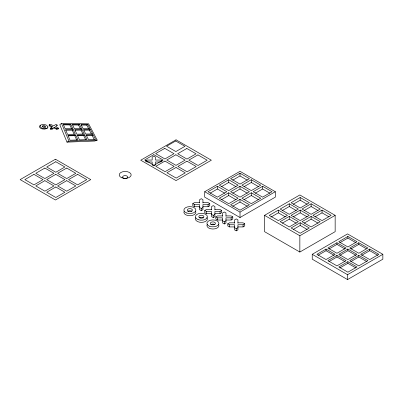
<?xml version="1.0" encoding="UTF-8"?>
<svg xmlns="http://www.w3.org/2000/svg" width="403" height="403" viewBox="0 0 403 403"><rect width="100%" height="100%" fill="white"/><g stroke="black" fill="none" stroke-linecap="round" stroke-linejoin="round"><path stroke-width="0.6" d="M42.355 126.27L42.814 127.005A2.161 1.249 0 0 0 43.705 127.353L45.297 127.222A1.159 0.67 0 0 0 45.615 126.94L45.217 126.048A2.151 1.239 0 0 0 44.174 125.676L42.748 125.832A1.159 0.67 0 0 0 42.421 126.109L42.355 126.27A1.496 0.861 0 0 1 43.121 126.149L43.579 126.184A2.126 1.229 0 0 1 44.612 126.552L45.045 127.036A1.385 0.801 0 0 1 45.06 127.318M40.471 125.273C38.98 125.938 39.429 127.822 40.774 128.32A5.088 2.937 0 0 0 42.32 128.925L44.693 129.136L46.738 128.481M56.546 125.927L57.216 125.439L56.904 124.653L55.498 124.638L53.78 125.837L51.085 124.587L49.634 124.572L49.01 125.076L49.302 125.872L51.967 127.106M49.302 125.872L49.932 125.368L52.647 126.628L50.224 128.361L50.526 129.177L51.987 129.177L54.4 127.444L57.105 128.698L58.526 128.698L58.203 127.892L55.518 126.648L57.216 125.439M46.778 128.456L47.403 127.963M50.526 129.177L51.176 128.698L52.642 128.698L51.987 129.177M54.4 127.444L53.74 127.927L56.425 129.172L57.836 129.167L58.526 128.698M61.523 123.419L59.785 124.673L66.984 142.128L94.836 141.03L97.183 140.103L88.63 123.832L61.523 123.419L68.989 141.141L97.183 140.103M56.425 129.172L57.105 128.698M63.493 124.849L69.9 124.92L70.847 124.315L72.852 128.723L65.145 128.723L63.221 124.215L70.847 124.315M72.616 124.95L78.565 125.016L79.557 124.426L81.663 128.718L74.353 128.723L72.328 124.331L79.557 124.426M65.785 130.224L72.278 130.194L73.265 129.62L75.356 134.214L67.543 134.345L65.538 129.645L73.265 129.62M204.709 191.707L240.012 171.32L275.314 191.707L275.314 197.143L240.012 217.524L204.709 197.143L204.709 191.707L240.012 212.089L275.314 191.707M217.419 186.272L208.003 191.707L217.419 197.143L226.834 191.707L217.419 186.272L217.419 188.987L224.738 193.213M228.718 179.748L219.303 185.184L228.718 190.619L238.128 185.184L228.718 179.748L228.718 182.463L221.393 186.695M240.012 173.225L230.597 178.66L240.012 184.095L249.427 178.66L240.012 173.225L240.012 175.945L232.692 180.171M210.094 193.213L217.419 188.987M199.611 206.724L194.468 206.724L192.805 205.762L192.805 203.591L194.468 202.628L199.611 202.628M199.611 207.52L201.278 208.482L202.941 207.52M192.805 203.591L194.468 204.553L199.611 204.553L199.611 209.696L201.278 210.658L202.941 209.696L202.941 204.553L208.084 204.553L209.751 203.591L209.751 205.762L208.084 206.724L202.941 206.724M228.718 192.79L219.303 198.226L228.718 203.661L238.128 198.226L228.718 192.79L228.718 195.51L236.037 199.737M240.012 186.272L230.597 191.707L240.012 197.143L249.427 191.707L240.012 186.272L240.012 188.987L232.692 193.213M251.311 179.748L241.896 185.184L251.311 190.619L260.726 185.184L251.311 179.748L251.311 182.463L243.986 186.695M221.393 199.737L228.718 195.51M211.57 213.63L206.427 213.63L204.759 212.668L204.759 210.492L206.427 209.535L211.57 209.535M240.012 199.314L230.597 204.749L240.012 210.185L249.427 204.749L240.012 199.314L240.012 202.034L247.336 206.26M251.311 192.79L241.896 198.226L251.311 203.661L260.726 198.226L251.311 192.79L251.311 195.51L258.63 199.737M262.61 186.272L253.195 191.707L262.61 197.143L272.02 191.707L262.61 186.272L262.61 188.987L255.285 193.213M211.57 214.426L213.232 215.383L214.9 214.426M204.759 210.492L206.427 211.454L211.57 211.454L211.57 216.597L213.232 217.56L214.9 216.597L214.9 211.454L220.043 211.454L221.705 210.492L221.705 212.668L220.043 213.63L214.9 213.63M232.692 206.26L240.012 202.034M243.986 199.737L251.311 195.51M222.642 220.023L217.494 220.023L215.832 219.061L215.832 216.885L217.494 215.922L222.642 215.922M222.642 220.819L224.305 221.776L225.967 220.819M215.832 216.885L217.494 217.847L222.642 217.847L222.642 222.99L224.305 223.952L225.967 222.99L225.967 217.847L231.115 217.847L232.778 216.885L232.778 219.061L231.115 220.023L225.967 220.023M234.596 226.924L229.453 226.924L227.791 225.962L227.791 223.791L229.453 222.829L234.596 222.829M234.596 227.72L236.264 228.682L237.926 227.72M227.791 223.791L229.453 224.748L234.596 224.748L234.596 229.896L236.264 230.854L237.926 229.896L237.926 224.748L243.069 224.748L244.737 223.791L244.737 225.962L243.069 226.924L237.926 226.924M264.544 215.353L299.847 194.971L335.155 215.353L335.155 231.66L299.847 252.041L264.544 231.66L264.544 215.353L299.847 235.735L335.155 215.353M278.342 210.104L269.234 215.363L278.342 220.617L287.445 215.363L278.342 210.104L278.342 212.824L270.841 217.152M289.268 203.797L280.161 209.051L289.268 214.31L298.371 209.051L289.268 203.797L289.268 206.512L282.307 210.532M300.195 197.49L291.087 202.744L300.195 208.003L309.297 202.744L300.195 197.49L300.195 200.205L293.233 204.225M289.268 216.411L280.161 221.67L289.268 226.929L298.371 221.67L289.268 216.411L289.268 219.131L296.23 223.151M300.195 210.104L291.087 215.363L300.195 220.617L309.297 215.363L300.195 210.104L300.195 212.824L307.157 216.844M311.121 203.797L302.013 209.051L311.121 214.31L320.224 209.051L311.121 203.797L311.121 206.512L304.159 210.532M282.307 223.151L289.268 219.131M293.233 216.844L300.195 212.824M300.195 222.723L291.087 227.977L300.195 233.236L309.297 227.977L300.195 222.723L300.195 225.438L307.157 229.458M311.121 216.411L302.013 221.67L311.121 226.929L320.224 221.67L311.121 216.411L311.121 219.131L318.083 223.151M322.047 210.104L312.94 215.363L322.047 220.617L331.15 215.363L322.047 210.104L322.047 212.824L329.009 216.844M293.233 229.458L300.195 225.438M304.159 223.151L311.121 219.131M315.086 216.844L322.047 212.824M312.239 254.303L347.547 233.921L382.85 254.303L382.85 259.194L347.547 279.581L312.239 259.194L312.239 254.303L347.547 274.685L382.85 254.303M326.037 249.059L316.934 254.313L326.037 259.572L335.145 254.313L326.037 249.059L326.037 250.686L318.002 255.326M336.963 242.747L327.861 248.006L336.963 253.26L346.071 248.006L336.963 242.747L336.963 244.379L328.929 249.019M347.89 236.44L338.787 241.699L347.89 246.953L356.998 241.699L347.89 236.44L347.89 238.072L355.925 242.712M339.855 242.712L347.89 238.072M336.963 255.366L327.861 260.62L336.963 265.879L346.071 260.62L336.963 255.366L336.963 256.998L328.929 261.633M347.89 249.059L338.787 254.313L347.89 259.572L356.998 254.313L347.89 249.059L347.89 250.686L339.855 255.326M358.816 242.747L349.713 248.006L358.816 253.26L367.924 248.006L358.816 242.747L358.816 244.379L350.781 249.019M347.89 261.673L338.787 266.932L347.89 272.186L356.998 266.932L347.89 261.673L347.89 263.305L355.925 267.945M358.816 255.366L349.713 260.62L358.816 265.879L367.924 260.62L358.816 255.366L358.816 256.998L350.781 261.633M369.742 249.059L360.64 254.313L369.742 259.572L378.85 254.313L369.742 249.059L369.742 250.686L361.708 255.326M339.855 267.945L347.89 263.305M81.265 125.046L86.791 125.111L87.834 124.532L90.015 128.718L83.083 128.718L80.968 124.446L87.834 124.532M75.029 130.179L81.048 130.154L82.091 129.595L84.277 134.063L76.877 134.189L74.767 129.615L82.091 129.595M68.172 135.821L74.757 135.685L75.784 135.151L77.965 139.942L70.041 140.214L67.951 135.302L75.784 135.151M83.789 130.139L89.375 130.114L90.458 129.575L92.73 133.927L85.718 134.043L83.517 129.59L90.458 129.575M66.984 142.128L68.989 141.141M77.542 135.625L83.638 135.494L84.721 134.98L86.998 139.634L79.507 139.886L77.311 135.121L84.721 134.98M86.408 135.438L92.06 135.317L93.189 134.814L95.551 139.342L88.459 139.584L86.166 134.95L93.189 134.814M202.941 202.628L208.084 202.628L209.751 203.591M214.9 209.535L220.043 209.535L221.705 210.492M225.967 215.922L231.115 215.922L232.778 216.885M237.926 222.829L243.069 222.829L244.737 223.791M300.195 200.205L307.157 204.225M311.121 206.512L318.083 210.532M358.816 244.379L366.317 248.706M369.742 250.686L377.777 255.326M240.012 175.945L247.336 180.171M251.311 182.463L258.63 186.695M262.61 188.987L269.929 193.213M289.268 206.512L296.23 210.532M336.963 244.379L344.998 249.019M347.89 250.686L355.925 255.326M358.816 256.998L366.851 261.633M228.718 182.463L236.037 186.695M240.012 188.987L247.336 193.213M278.342 212.824L285.304 216.844M326.037 250.686L334.072 255.326M336.963 256.998L344.998 261.633M86.791 125.111L88.655 128.718M89.375 130.114L91.35 133.947M92.06 135.317L94.161 139.388M78.565 125.016L80.358 128.718M81.048 130.154L82.958 134.088M83.638 135.494L85.663 139.68M69.9 124.92L71.618 128.723M72.278 130.194L74.102 134.234M74.757 135.685L76.696 139.982M49.634 124.572L49.932 125.368M50.869 127.877L51.176 128.698M347.547 274.685L347.547 279.581M299.847 235.735L299.847 252.041M243.069 224.748L243.069 226.924M240.012 212.089L240.012 217.524M237.926 223.222L237.926 219.857L236.264 218.9L234.596 219.857L234.596 223.222M236.264 228.682L236.264 230.854M231.115 217.847L231.115 220.023M229.453 224.748L229.453 226.924M225.967 216.315L225.967 212.955L224.305 211.993L222.642 212.955L222.642 216.315M224.305 221.776L224.305 223.952M220.043 211.454L220.043 213.63M217.494 217.847L217.494 220.023M214.9 209.923L214.9 206.563L213.232 205.601L211.57 206.563L211.57 209.923M213.232 215.383L213.232 217.56M208.084 204.553L208.084 206.724M206.427 211.454L206.427 213.63M202.941 203.021L202.941 199.661L201.278 198.699L199.611 199.661L199.611 203.021M201.278 208.482L201.278 210.658M194.468 204.553L194.468 206.724M206.9 217.519A6.005 3.466 0 0 1 201.616 222.375A6.005 3.466 0 0 1 195.737 217.746M199.561 217.852A2.539 1.466 0 0 1 203.303 217.947M218.628 224.481A6.005 3.466 0 0 1 212.834 229.025A6.005 3.466 0 0 1 207.253 224.395M210.779 224.708A2.539 1.466 0 0 1 214.96 224.708M195.596 211.187A6.005 3.466 0 0 1 190.1 215.726A6.005 3.466 0 0 1 184.055 211.424M187.748 211.409A2.539 1.466 0 0 1 191.934 211.409M47.942 126.92L47.796 127.514A2.745 1.587 0 0 1 46.934 128.25L44.914 128.668L42.92 128.431A5.143 2.972 0 0 1 41.323 127.796L40.149 126.597L40.224 125.565A2.735 1.582 0 0 1 40.899 124.96L42.778 124.472L45.126 124.703A5.148 2.972 0 0 1 46.672 125.328L47.942 126.92M55.453 159.225L20.15 179.612L55.453 199.994L90.761 179.612L55.453 159.225M33.948 174.363L24.84 179.622L33.948 184.876L43.05 179.622L33.948 174.363M44.874 168.056L35.766 173.31L44.874 178.569L53.977 173.31L44.874 168.056M55.8 161.744L46.693 167.003L55.8 172.262L64.903 167.003L55.8 161.744M44.874 180.67L35.766 185.929L44.874 191.183L53.977 185.929L44.874 180.67M55.8 174.363L46.693 179.622L55.8 184.876L64.903 179.622L55.8 174.363M66.727 168.056L57.619 173.31L66.727 178.569L75.829 173.31L66.727 168.056M55.8 186.982L46.693 192.236L55.8 197.495L64.903 192.236L55.8 186.982M66.727 180.67L57.619 185.929L66.727 191.183L75.829 185.929L66.727 180.67M77.653 174.363L68.545 179.622L77.653 184.876L86.756 179.622L77.653 174.363M176.046 139.826L140.738 160.208L176.046 180.589L211.348 160.208L176.046 139.826M175.708 140.969L166.59 146.224L175.844 151.568L184.962 146.314L175.708 140.969M153.825 154.666L144.707 159.92L153.966 165.265L163.084 160.011L153.825 154.666M164.767 148.364L155.649 153.614L164.908 158.958L174.02 153.704L164.767 148.364M147.019 160.051L145.352 161.009L147.019 161.971L152.163 161.971L152.163 164.943L153.825 165.905L155.493 164.943L155.493 161.971L160.636 161.971L162.298 161.009L160.636 160.051L155.493 160.051L155.493 157.079L153.825 156.117L152.163 157.079L152.163 160.051L147.019 160.051M164.933 161.079L155.815 166.333L165.074 171.678L174.192 166.424L164.933 161.079M175.874 154.777L166.756 160.026L176.015 165.371L185.128 160.117L175.874 154.777M186.816 148.47L177.698 153.724L186.952 159.069L196.07 153.815L186.816 148.47M176.04 167.492L166.923 172.746L176.182 178.091L185.299 172.837L176.04 167.492M186.982 161.19L177.864 166.439L187.118 171.784L196.236 166.53L186.982 161.19M197.923 154.883L188.806 160.137L198.059 165.482L207.177 160.228L197.923 154.883M198.12 219.64A6.005 3.466 0 0 0 207.399 216.92A6.005 3.466 0 0 0 198.684 213.64A6.005 3.466 0 0 0 198.12 219.64M200.084 217.983A2.539 1.466 0 0 0 203.893 216.713A2.539 1.466 0 0 0 200.084 215.444A2.539 1.466 0 0 0 200.084 217.983M209.631 226.285A6.005 3.466 0 0 0 218.91 223.569A6.005 3.466 0 0 0 210.195 220.29A6.005 3.466 0 0 0 209.631 226.285M211.6 224.632A2.539 1.466 0 0 0 215.409 223.363A2.539 1.466 0 0 0 211.6 222.093A2.539 1.466 0 0 0 211.6 224.632M121.998 177.849A6.005 3.466 0 0 0 131.192 175.033A6.005 3.466 0 0 0 122.371 171.844A6.005 3.466 0 0 0 121.998 177.849M123.721 178.277A2.539 1.466 0 0 0 127.675 177.169A2.539 1.466 0 0 0 124.033 175.743A2.539 1.466 0 0 0 123.721 178.277M186.604 212.991A6.005 3.466 0 0 0 195.883 210.275A6.005 3.466 0 0 0 187.168 206.996A6.005 3.466 0 0 0 186.604 212.991M188.569 211.333A2.539 1.466 0 0 0 192.377 210.069A2.539 1.466 0 0 0 188.569 208.799A2.539 1.466 0 0 0 188.569 211.333"/></g></svg>
